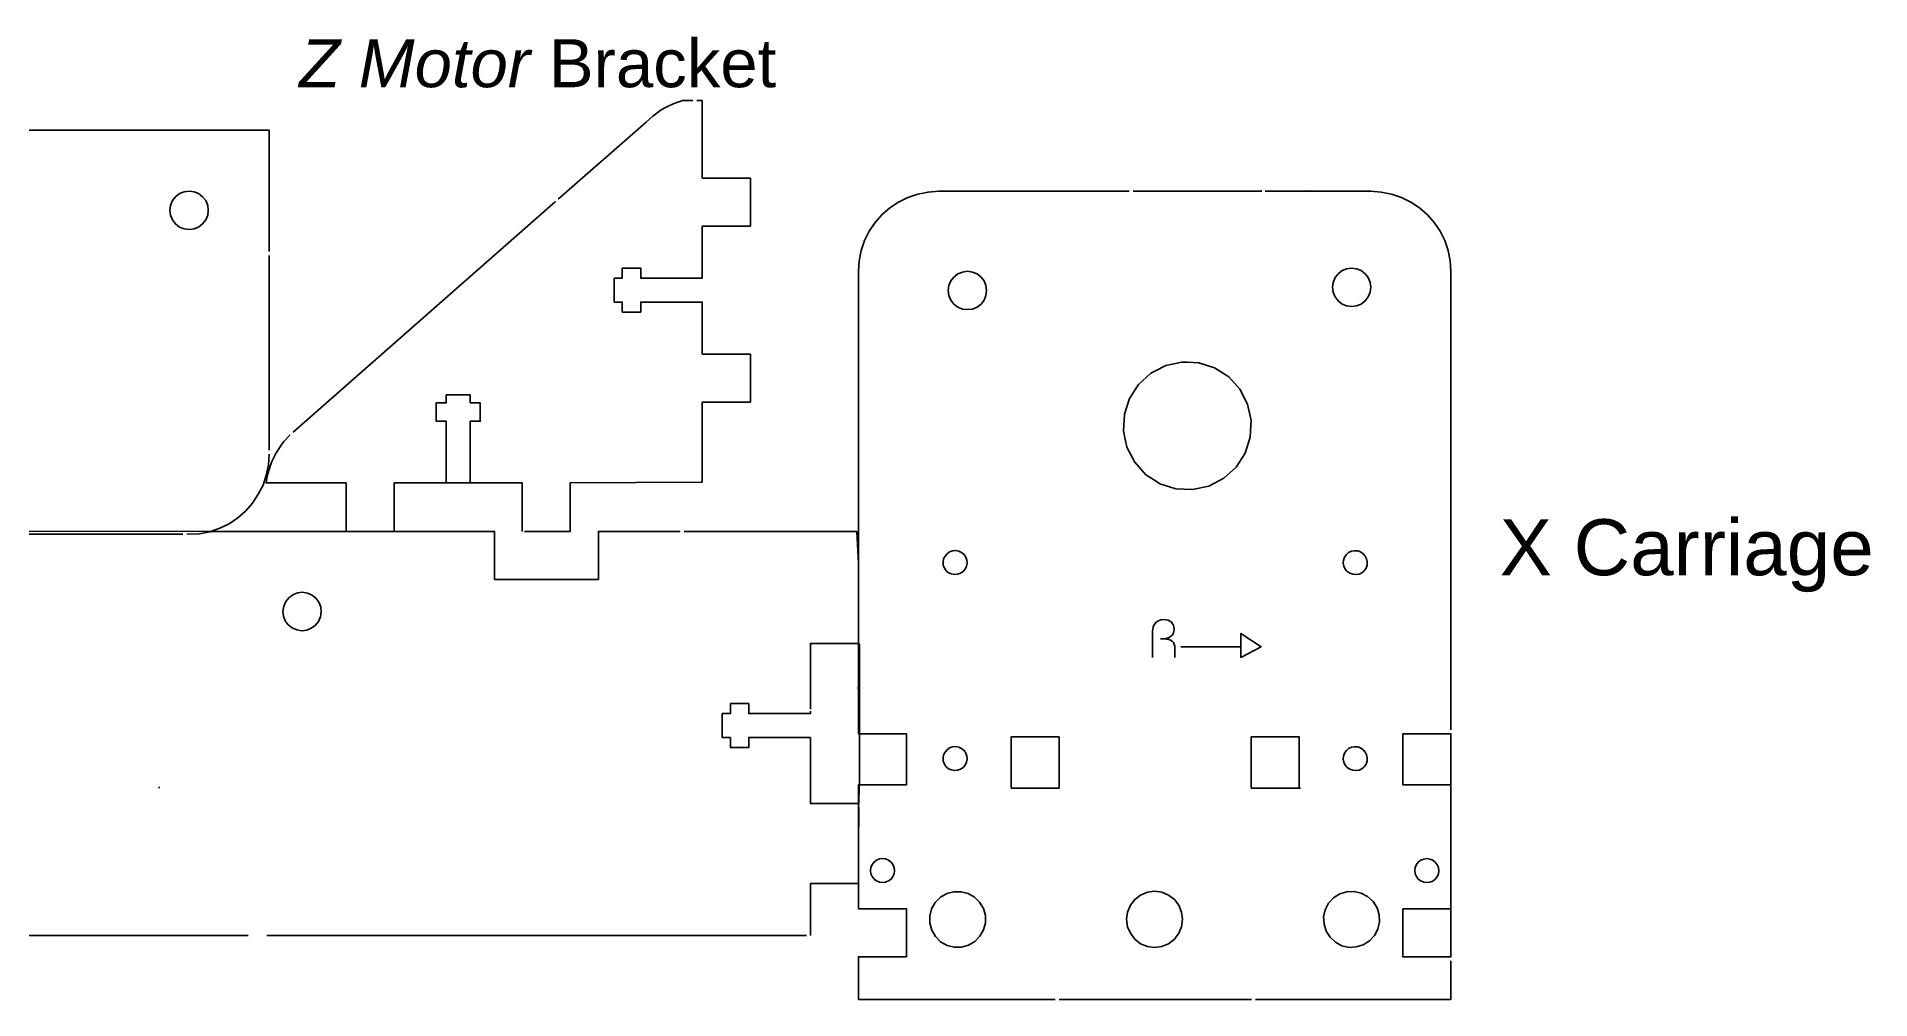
# Model space of a CAD drawing. Extents: x 0 to 1343, y -5 to 600.
# Drawn here: x 1077.2 to 1306.3, y 0 to 120.3 of the extents above; entities that cross this region are included whole.
import ezdxf

# ---------------------------------------------------------------- set-up
doc = ezdxf.new("R2010")
doc.units = 0
doc.layers.get('0').update_dxf_attribs({"linetype": 'CONTINUOUS', "true_color": 0xffffff})
doc.layers.add('LAY001', color=7, linetype='CONTINUOUS', true_color=0xffffff)
doc.styles.add('textstyle12', font='')
doc.styles.add('textstyle20', font='')
doc.styles.get('textstyle12').set_extended_font_data('Liberation Sans', italic=True)
doc.styles.get('textstyle20').set_extended_font_data('Liberation Sans', italic=True)

msp = doc.modelspace()

# ---------------------------------------------------------------- linework, layer by layer
at = {"layer": 'LAY001', "color": 7, "lineweight": 35, "true_color": 0xffffff}
for points in [[(1138.15, 58.475), (1138.325, 58.475), (1138.375, 58.475), (1139.15, 58.475), (1139.275, 58.475), (1143.875, 58.475), (1143.875, 58.55), (1143.875, 64.55), (1160.375, 64.65), (1160.375, 74.65), (1166.375, 74.65), (1166.375, 75.65), (1166.375, 80.65), (1160.375, 80.65), (1160.375, 86.85), (1160.375, 87.15), (1152.675, 87.15), (1152.675, 85.9), (1150.375, 85.9), (1150.375, 87.15), (1149.375, 87.15), (1149.375, 90.15), (1150.375, 90.15), (1150.375, 91.4), (1152.675, 91.4), (1152.675, 90.15), (1160.375, 90.15), (1160.375, 90.45), (1160.375, 96.65), (1166.375, 96.65), (1166.375, 101.65), (1166.375, 102.15), (1166.375, 102.65), (1160.375, 102.65), (1160.35, 112.35), (1159.7, 112.35)], [(1159.2, 112.35), (1157.95, 112.35), (1157.7, 112.275), (1157.175, 112.075), (1156.65, 111.875), (1156.125, 111.625), (1155.625, 111.375), (1155.125, 111.075), (1154.675, 110.75), (1154.2, 110.4), (1153.375, 109.65), (1142.425, 100.05), (1142.7, 100.35)], [(1106.25, 93.45), (1106.25, 108.625), (1102.825, 108.625), (1092.1, 108.625), (1091.6, 108.625), (1077, 108.625), (1063.725, 108.625), (1012.75, 108.625), (1012.5, 108.225), (1010.9, 106.15), (1008.825, 104.55), (1006.425, 103.55), (1004.175, 103.275)], [(1213.7, 101), (1189.875, 101), (1188.575, 100.9), (1187.3, 100.65), (1186.05, 100.225), (1184.875, 99.65), (1183.8, 98.925), (1182.8, 98.05), (1181.95, 97.075), (1181.225, 96), (1180.65, 94.825), (1180.225, 93.575), (1179.975, 92.3), (1179.875, 91), (1179.875, 54.475), (1179.675, 58.475), (1179.5, 58.475), (1179, 58.475), (1158.125, 58.475)], [(1230.2, 101), (1230.2, 101.075), (1230.2, 101), (1214.2, 101)], [(1230.7, 101), (1231.5, 101), (1231.675, 101), (1235.3, 101), (1236.2, 101), (1236.2, 101.075), (1236.2, 101), (1243.9, 101), (1245.2, 100.9), (1246.475, 100.65), (1247.725, 100.225), (1248.9, 99.65), (1249.975, 98.925), (1250.975, 98.05), (1251.825, 97.075), (1252.55, 96), (1253.15, 94.825), (1253.55, 93.575), (1253.825, 92.3), (1253.9, 91), (1253.9, 33.7)], [(1142.05, 99.7), (1109.25, 70.9)], [(1106.25, 68.625), (1106.25, 92.95)], [(1157.625, 58.475), (1147.4, 58.475), (1147.4, 52.475), (1134.4, 52.475), (1134.4, 58.475), (1121.875, 58.475), (1121.875, 64.55), (1128.075, 64.55), (1128.375, 64.55), (1128.375, 72.25), (1127.125, 72.25), (1127.125, 74.55), (1128.375, 74.55), (1128.375, 75.55), (1131.375, 75.55), (1131.375, 74.55), (1132.625, 74.55), (1132.625, 72.25), (1131.375, 72.25), (1131.375, 64.55), (1128.375, 64.55)], [(1108.875, 70.55), (1108.1, 69.725), (1107.75, 69.275), (1107.45, 68.8), (1107.15, 68.3), (1106.875, 67.8), (1106.65, 67.3), (1106.425, 66.775), (1106.25, 66.225), (1106.075, 65.675), (1105.95, 65.125), (1105.875, 64.55), (1115.875, 64.55), (1115.875, 58.475), (1098.925, 58.475), (1098.85, 58.45), (1098.925, 58.475), (1098.85, 58.45), (1097.55, 58.2), (1095.975, 58.125)], [(1106.25, 68.125), (1106.175, 66.8), (1105.9, 65.525), (1105.5, 64.275), (1104.9, 63.125), (1104.175, 62.025), (1103.325, 61.05), (1102.35, 60.175), (1101.25, 59.45), (1100.075, 58.875), (1098.925, 58.475), (1050.375, 58.5)], [(1131.375, 64.55), (1131.675, 64.55), (1137.875, 64.55), (1137.875, 58.55), (1137.875, 58.475)], [(857.95, 58.125), (862.275, 58.125), (883.25, 58.125), (884.325, 58.125), (888.45, 58.125), (889.325, 58.125), (1050.475, 58.125), (1052.4, 58.125), (1052.425, 58.125), (1095.475, 58.125)], [(1121.875, 58.475), (1121.375, 58.475), (1118.625, 58.475), (1115.875, 58.475)], [(1180, 44.425), (1180, 33.2), (1179.875, 33.2), (1179.875, 37.8), (1179.875, 38.6), (1179.875, 38.925), (1179.8, 38.925), (1179.875, 38.925), (1179.875, 44.475), (1179.875, 49.975), (1179.875, 54.475)], [(1110.325, 46.075), (1110.375, 46.075)], [(1217.625, 45.05), (1217.85, 45.05), (1218.1, 45.05), (1218.175, 45.075), (1218.1, 45.05), (1218.175, 45.075), (1218.45, 45.125), (1218.7, 45.225), (1218.925, 45.375), (1219.1, 45.55), (1219.225, 45.775), (1219.3, 46), (1219.325, 46.275), (1219.3, 46.525), (1219.25, 46.75), (1219.125, 46.95), (1218.975, 47.125), (1218.8, 47.275), (1218.575, 47.375), (1218.325, 47.45), (1218.05, 47.475), (1217.675, 47.45), (1217.375, 47.325), (1217.125, 47.175), (1216.95, 46.975), (1216.8, 46.75), (1216.7, 46.5), (1216.625, 46), (1216.625, 42.725)], [(1179.875, 44.475), (1173.875, 44.475), (1173.875, 36.975), (1173.875, 36.275)], [(1218.1, 45.05), (1218.375, 45.025), (1218.65, 44.975), (1218.875, 44.875), (1219.075, 44.75), (1219.225, 44.6), (1219.325, 44.4), (1219.4, 44.15), (1219.425, 43.85), (1219.425, 42.725)], [(1227.675, 44.075), (1227.675, 42.725), (1230.175, 44.075), (1227.675, 45.725), (1227.675, 44.075), (1220.175, 44.075)], [(1173.875, 36.025), (1173.875, 35.725), (1166.175, 35.725), (1166.175, 36.975), (1163.875, 36.975), (1163.875, 35.725), (1162.875, 35.725), (1162.875, 32.725), (1163.875, 32.725), (1163.875, 31.475), (1166.175, 31.475), (1166.175, 32.725), (1173.875, 32.725), (1173.875, 32.675), (1173.875, 32.425), (1173.875, 24.475), (1179.875, 24.475), (1179.875, 19.1), (1179.925, 23.975)], [(1092.6, 26.475), (1092.45, 26.475)], [(1180, 26.925), (1179.95, 26.925)], [(1235.1, 26.4), (1234.95, 26.4)], [(1253.9, 11.325), (1253.9, 5.325), (1247.9, 5.325), (1247.9, 11.325), (1249.35, 11.325), (1253.9, 11.325), (1253.9, 18.6), (1253.9, 19.1), (1253.9, 26.8)], [(1179.875, 19.1), (1179.875, 18.6), (1179.875, 14.6), (1179.875, 14.475), (1179.875, 11.325), (1184.425, 11.325), (1185.875, 11.325), (1185.875, 5.325), (1179.875, 5.325), (1179.875, 0), (1180.875, 0), (1185.875, 0), (1198.975, 0), (1204.475, 0)], [(1173.875, 7.975), (1173.875, 14.475), (1179.875, 14.475)], [(1103.625, 7.975), (1075.975, 7.975), (1075.35, 7.975), (887.325, 7.975), (886.975, 7.975), (873.775, 7.975), (872.975, 7.975), (827.875, 7.975)], [(1173.375, 7.975), (1166.675, 7.975), (1166.175, 7.975), (1105.975, 7.975)], [(1186, 5.325), (1186.025, 5.325)], [(1229.475, 0), (1234.475, 0), (1234.975, 0), (1247.9, 0), (1252.9, 0), (1253.9, 0), (1253.9, 4.825)], [(1247.775, 5.325), (1247.75, 5.325)], [(1204.975, 0), (1228.975, 0)]]:
    msp.add_lwpolyline(points, dxfattribs=at)
for points in [[(1096.875, 96.3), (1097.45, 96.525), (1097.95, 96.925), (1098.325, 97.425), (1098.575, 98), (1098.65, 98.625), (1098.575, 99.225), (1098.325, 99.825), (1097.95, 100.3), (1097.45, 100.7), (1096.875, 100.925), (1096.25, 101.025), (1095.625, 100.925), (1095.05, 100.7), (1094.55, 100.3), (1094.175, 99.825), (1093.925, 99.225), (1093.85, 98.625), (1093.925, 98), (1094.175, 97.425), (1094.55, 96.925), (1095.05, 96.525), (1095.625, 96.3), (1096.25, 96.225)], [(1194.125, 86.275), (1194.7, 86.5), (1195.2, 86.9), (1195.575, 87.4), (1195.8, 87.975), (1195.9, 88.6), (1195.8, 89.2), (1195.575, 89.8), (1195.2, 90.275), (1194.7, 90.675), (1194.125, 90.9), (1193.5, 91), (1192.875, 90.9), (1192.3, 90.675), (1191.8, 90.275), (1191.425, 89.8), (1191.175, 89.2), (1191.1, 88.6), (1191.175, 87.975), (1191.425, 87.4), (1191.8, 86.9), (1192.3, 86.5), (1192.875, 86.275), (1193.5, 86.2)], [(1242.125, 86.675), (1242.7, 86.9), (1243.2, 87.3), (1243.575, 87.8), (1243.8, 88.375), (1243.9, 89), (1243.8, 89.6), (1243.575, 90.2), (1243.2, 90.675), (1242.7, 91.075), (1242.125, 91.3), (1241.5, 91.4), (1240.875, 91.3), (1240.3, 91.075), (1239.8, 90.675), (1239.425, 90.2), (1239.175, 89.6), (1239.1, 89), (1239.175, 88.375), (1239.425, 87.8), (1239.8, 87.3), (1240.3, 86.9), (1240.875, 86.675), (1241.5, 86.6)], [(1221.625, 63.725), (1223.675, 64.15), (1225.525, 65.125), (1227.075, 66.525), (1228.2, 68.275), (1228.825, 70.25), (1228.9, 71.7), (1228.95, 72.35), (1228.5, 74.4), (1227.55, 76.25), (1226.15, 77.8), (1224.375, 78.925), (1222.4, 79.55), (1220.975, 79.625), (1220.3, 79.65), (1218.275, 79.225), (1216.9, 78.5), (1216.4, 78.275), (1214.85, 76.85), (1213.725, 75.1), (1213.1, 73.125), (1213.025, 71.7), (1213, 71.025), (1213.425, 69), (1214.4, 67.125), (1215.8, 65.575), (1216.875, 64.875), (1217.55, 64.45), (1219.55, 63.825)], [(1192.275, 53.125), (1192.625, 53.25), (1192.95, 53.475), (1193.225, 53.775), (1193.375, 54.125), (1193.45, 54.525), (1193.45, 54.6), (1193.45, 54.525), (1193.45, 54.6), (1193.425, 54.9), (1193.3, 55.275), (1193.075, 55.6), (1192.775, 55.85), (1192.425, 56.025), (1192.025, 56.1), (1191.65, 56.05), (1191.275, 55.925), (1190.95, 55.7), (1190.7, 55.4), (1190.525, 55.05), (1190.45, 54.675), (1190.475, 54.275), (1190.625, 53.9), (1190.85, 53.575), (1191.15, 53.325), (1191.5, 53.175), (1191.875, 53.1)], [(1242.025, 53.1), (1242.425, 53.15), (1242.775, 53.325), (1243.075, 53.575), (1243.3, 53.9), (1243.425, 54.275), (1243.45, 54.675), (1243.375, 55.05), (1243.2, 55.4), (1242.95, 55.7), (1242.625, 55.925), (1242.275, 56.05), (1241.875, 56.075), (1241.5, 56.025), (1241.125, 55.85), (1240.85, 55.6), (1240.625, 55.275), (1240.475, 54.9), (1240.45, 54.5), (1240.525, 54.125), (1240.7, 53.775), (1240.95, 53.475), (1241.275, 53.25), (1241.65, 53.125)], [(1110.95, 46.15), (1111.525, 46.375), (1112.05, 46.75), (1112.425, 47.225), (1112.675, 47.8), (1112.775, 48.425), (1112.7, 49.05), (1112.475, 49.625), (1112.1, 50.15), (1111.625, 50.525), (1111.05, 50.775), (1110.425, 50.875), (1109.8, 50.8), (1109.225, 50.575), (1108.725, 50.2), (1108.325, 49.725), (1108.075, 49.15), (1107.975, 48.525), (1108.05, 47.9), (1108.275, 47.325), (1108.65, 46.825), (1109.125, 46.425), (1109.7, 46.175), (1110.325, 46.075), (1110.375, 46.075)], [(1179.95, 26.8), (1185.875, 26.8), (1185.875, 33.2), (1180, 33.2), (1180, 30.75), (1180, 27.05), (1180, 26.925), (1179.95, 26.925), (1179.95, 26.8), (1179.875, 26.8), (1179.875, 24.475), (1179.925, 24.475)], [(1198.95, 26.4), (1198.95, 32.8), (1204.95, 32.8), (1204.95, 26.4)], [(1228.95, 26.4), (1228.95, 32.8), (1234.95, 32.8), (1234.95, 26.4)], [(1247.9, 26.8), (1247.9, 33.2), (1253.9, 33.2), (1253.9, 26.8)], [(1192.275, 28.625), (1192.625, 28.75), (1192.95, 28.975), (1193.225, 29.275), (1193.375, 29.625), (1193.45, 30.025), (1193.45, 30.1), (1193.45, 30.025), (1193.45, 30.1), (1193.425, 30.4), (1193.3, 30.775), (1193.075, 31.1), (1192.775, 31.35), (1192.425, 31.525), (1192.025, 31.6), (1191.65, 31.55), (1191.275, 31.425), (1190.95, 31.2), (1190.7, 30.9), (1190.525, 30.55), (1190.45, 30.175), (1190.475, 29.775), (1190.625, 29.4), (1190.85, 29.075), (1191.15, 28.825), (1191.5, 28.675), (1191.875, 28.6)], [(1242.025, 28.6), (1242.425, 28.65), (1242.775, 28.825), (1243.075, 29.075), (1243.3, 29.4), (1243.425, 29.775), (1243.45, 30.175), (1243.375, 30.55), (1243.2, 30.9), (1242.95, 31.2), (1242.625, 31.425), (1242.275, 31.55), (1241.875, 31.575), (1241.5, 31.525), (1241.125, 31.35), (1240.85, 31.1), (1240.625, 30.775), (1240.475, 30.4), (1240.45, 30), (1240.525, 29.625), (1240.7, 29.275), (1240.95, 28.975), (1241.275, 28.75), (1241.65, 28.625)], [(1182.875, 14.6), (1183.275, 14.65), (1183.625, 14.8), (1183.95, 15.025), (1184.175, 15.35), (1184.325, 15.7), (1184.375, 16.1), (1184.325, 16.475), (1184.175, 16.85), (1183.95, 17.15), (1183.625, 17.4), (1183.275, 17.55), (1182.875, 17.6), (1182.5, 17.55), (1182.125, 17.4), (1181.825, 17.15), (1181.575, 16.85), (1181.425, 16.475), (1181.375, 16.1), (1181.425, 15.7), (1181.575, 15.35), (1181.825, 15.025), (1182.125, 14.8), (1182.5, 14.65)], [(1250.9, 14.6), (1250.5, 14.65), (1250.15, 14.8), (1249.825, 15.025), (1249.6, 15.35), (1249.45, 15.7), (1249.4, 16.1), (1249.45, 16.475), (1249.6, 16.85), (1249.825, 17.15), (1250.15, 17.4), (1250.5, 17.525), (1250.9, 17.6), (1251.275, 17.525), (1251.65, 17.375), (1251.95, 17.15), (1252.2, 16.825), (1252.35, 16.475), (1252.4, 16.075), (1252.35, 15.7), (1252.2, 15.325), (1251.95, 15.025), (1251.65, 14.775), (1251.275, 14.65)], [(1192.75, 6.525), (1193.625, 6.775), (1194.425, 7.225), (1195.05, 7.875), (1195.5, 8.675), (1195.75, 9.55), (1195.75, 10), (1195.75, 10.475), (1195.5, 11.35), (1195.025, 12.125), (1194.4, 12.775), (1193.6, 13.225), (1192.7, 13.45), (1191.8, 13.45), (1190.925, 13.225), (1190.125, 12.75), (1189.475, 12.1), (1189.025, 11.325), (1188.8, 10.425), (1188.8, 9.525), (1189.05, 8.625), (1189.5, 7.85), (1190.15, 7.2), (1190.95, 6.75), (1191.825, 6.525)], [(1217.775, 6.6), (1218.625, 6.95), (1219.35, 7.525), (1219.9, 8.25), (1220.25, 9.075), (1220.375, 10), (1220.25, 10.9), (1219.9, 11.75), (1219.35, 12.475), (1218.625, 13.025), (1217.775, 13.375), (1216.875, 13.5), (1215.975, 13.375), (1215.125, 13.025), (1214.4, 12.475), (1213.85, 11.75), (1213.5, 10.9), (1213.375, 10), (1213.5, 9.075), (1213.85, 8.25), (1214.4, 7.525), (1215.125, 6.95), (1215.975, 6.6), (1216.875, 6.5)], [(1242.075, 6.55), (1242.95, 6.8), (1243.725, 7.3), (1244.35, 7.975), (1244.775, 8.775), (1244.975, 9.675), (1244.95, 10.575), (1244.675, 11.45), (1244.175, 12.225), (1243.5, 12.85), (1242.7, 13.275), (1241.8, 13.475), (1240.9, 13.45), (1240.025, 13.175), (1239.25, 12.675), (1238.625, 12), (1238.2, 11.2), (1238, 10.3), (1238.025, 10), (1238.05, 9.4), (1238.3, 8.525), (1238.8, 7.75), (1239.475, 7.125), (1240.275, 6.7), (1241.175, 6.5)]]:
    msp.add_lwpolyline(points, close=True, dxfattribs=at)

# ---------------------------------------------------------------- texts
at = {"char_height": 1, "attachment_point": 1, "line_spacing_factor": 2}
for s, insert, style in [('\\H6;Z Motor \\fLiberation Sans|b0|i0|c0|p0;Bracket', (1110, 120), 'textstyle20'), ('\\fLiberation Sans|b0|i0|c0|p0;\\H7;X Carriage', (1260, 60), 'textstyle12')]:
    msp.add_mtext(s, dxfattribs=dict(at, insert=insert, style=style))

doc.saveas('drawing.dxf')
